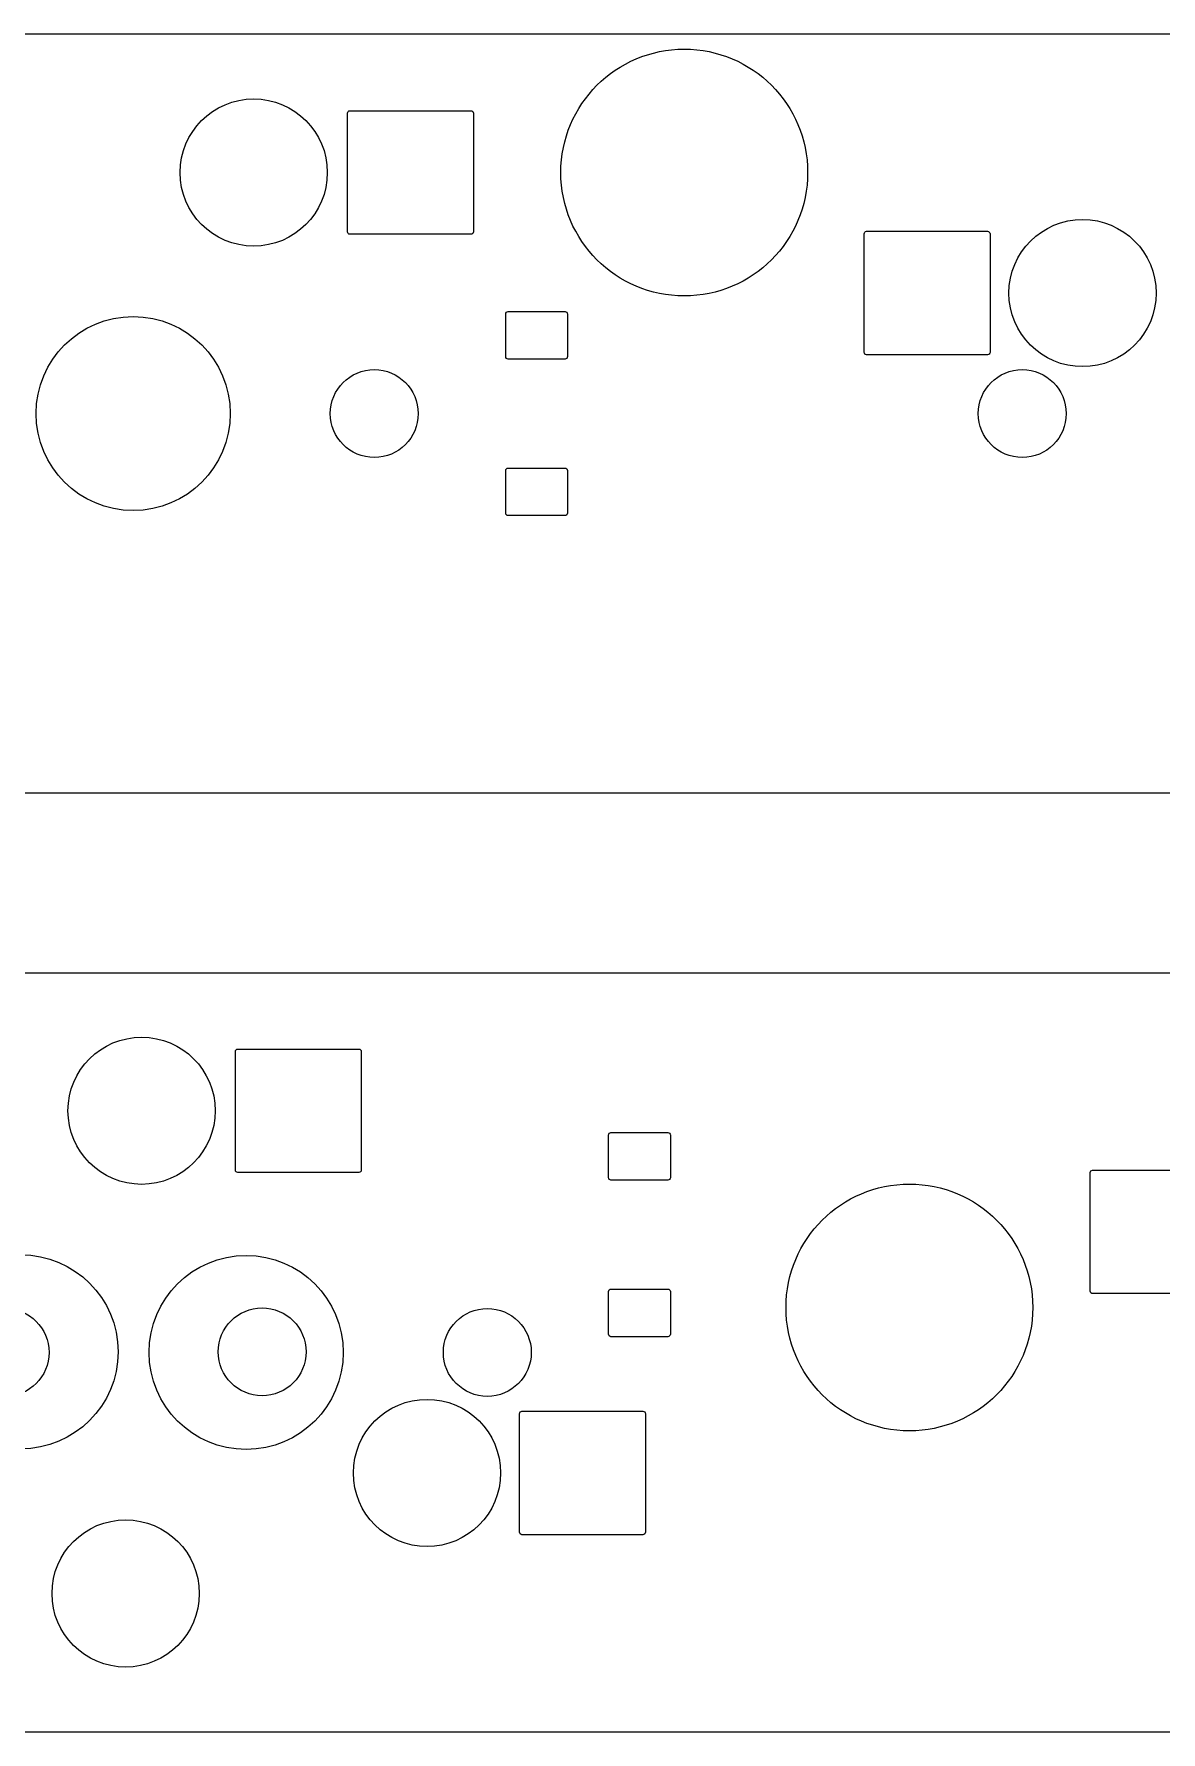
# Model space of a CAD drawing. Extents: x -27 to 356, y -111 to 35.
# Drawn here: x 2.67 to 26.42, y -68.2 to -32.41 of the extents above; entities that cross this region are included whole.
import ezdxf

# ---------------------------------------------------------------- set-up
doc = ezdxf.new("R2010")
doc.units = 0
doc.layers.add('BLACK', color=7, linetype='CONTINUOUS')

msp = doc.modelspace()

# ---------------------------------------------------------------- linework, layer by layer
at = {"layer": 'BLACK', "linetype": 'CONTINUOUS'}
for p, q in [((-21.025, -32.4133), (242.78, -32.4133)), ((-21.025, -32.4133), (242.78, -32.4133)), ((9.2785, -34.0833), (9.28238, -34.0638)), ((9.2785, -36.5833), (9.2785, -34.0833)), ((9.28238, -34.0638), (9.29344, -34.0472)), ((9.29344, -34.0472), (9.30998, -34.0362)), ((9.30998, -34.0362), (9.3295, -34.0323)), ((9.3295, -34.0323), (11.8795, -34.0323)), ((11.8795, -34.0323), (11.899, -34.0362)), ((11.899, -34.0362), (11.9156, -34.0472)), ((11.9156, -34.0472), (11.9266, -34.0638)), ((11.9266, -34.0638), (11.9305, -34.0833)), ((11.9305, -34.0833), (11.9305, -36.5833)), ((9.28238, -36.6028), (9.2785, -36.5833)), ((9.29344, -36.6194), (9.28238, -36.6028)), ((9.30998, -36.6304), (9.29344, -36.6194)), ((9.3295, -36.6343), (9.30998, -36.6304)), ((11.8795, -36.6343), (9.3295, -36.6343)), ((11.899, -36.6304), (11.8795, -36.6343)), ((11.9156, -36.6194), (11.899, -36.6304)), ((11.9266, -36.6028), (11.9156, -36.6194)), ((11.9305, -36.5833), (11.9266, -36.6028)), ((20.164, -36.6233), (20.1679, -36.6038)), ((20.164, -39.1233), (20.164, -36.6233)), ((20.1679, -36.6038), (20.1789, -36.5872)), ((20.1789, -36.5872), (20.1955, -36.5762)), ((20.1955, -36.5762), (20.215, -36.5723)), ((20.215, -36.5723), (22.765, -36.5723)), ((22.765, -36.5723), (22.7845, -36.5762)), ((22.7845, -36.5762), (22.8011, -36.5872)), ((22.8011, -36.5872), (22.8121, -36.6038)), ((22.8121, -36.6038), (22.816, -36.6233)), ((22.816, -36.6233), (22.816, -39.1233)), ((12.6154, -38.2938), (12.6264, -38.2772)), ((12.6264, -38.2772), (12.643, -38.2662)), ((12.643, -38.2662), (12.6625, -38.2623)), ((12.6625, -38.2623), (13.8625, -38.2623)), ((13.8625, -38.2623), (13.882, -38.2662)), ((13.882, -38.2662), (13.8986, -38.2772)), ((13.8986, -38.2772), (13.9096, -38.2938)), ((12.6115, -38.3133), (12.6154, -38.2938)), ((12.6115, -39.2133), (12.6115, -38.3133)), ((13.9096, -38.2938), (13.9135, -38.3133)), ((13.9135, -38.3133), (13.9135, -39.2133)), ((12.6154, -39.2328), (12.6115, -39.2133)), ((12.6264, -39.2494), (12.6154, -39.2328)), ((12.643, -39.2604), (12.6264, -39.2494)), ((12.6625, -39.2643), (12.643, -39.2604)), ((13.8625, -39.2643), (12.6625, -39.2643)), ((13.882, -39.2604), (13.8625, -39.2643)), ((13.8986, -39.2494), (13.882, -39.2604)), ((13.9096, -39.2328), (13.8986, -39.2494)), ((13.9135, -39.2133), (13.9096, -39.2328)), ((20.1679, -39.1428), (20.164, -39.1233)), ((20.1789, -39.1594), (20.1679, -39.1428)), ((20.1955, -39.1704), (20.1789, -39.1594)), ((20.215, -39.1743), (20.1955, -39.1704)), ((22.765, -39.1743), (20.215, -39.1743)), ((22.7845, -39.1704), (22.765, -39.1743)), ((22.8011, -39.1594), (22.7845, -39.1704)), ((22.8121, -39.1428), (22.8011, -39.1594)), ((22.816, -39.1233), (22.8121, -39.1428)), ((12.6115, -41.6133), (12.6154, -41.5938)), ((12.6115, -42.5133), (12.6115, -41.6133)), ((12.6154, -41.5938), (12.6264, -41.5772)), ((12.6264, -41.5772), (12.643, -41.5662)), ((12.643, -41.5662), (12.6625, -41.5623)), ((12.6625, -41.5623), (13.8625, -41.5623)), ((13.8625, -41.5623), (13.882, -41.5662)), ((13.882, -41.5662), (13.8986, -41.5772)), ((13.8986, -41.5772), (13.9096, -41.5938)), ((13.9096, -41.5938), (13.9135, -41.6133)), ((13.9135, -41.6133), (13.9135, -42.5133)), ((12.6154, -42.5328), (12.6115, -42.5133)), ((12.6264, -42.5494), (12.6154, -42.5328)), ((12.643, -42.5604), (12.6264, -42.5494)), ((12.6625, -42.5643), (12.643, -42.5604)), ((13.8625, -42.5643), (12.6625, -42.5643)), ((13.882, -42.5604), (13.8625, -42.5643)), ((13.8986, -42.5494), (13.882, -42.5604)), ((13.9096, -42.5328), (13.8986, -42.5494)), ((13.9135, -42.5133), (13.9096, -42.5328)), ((349.875, -48.4133), (-21.025, -48.4133)), ((349.875, -48.4133), (-21.025, -48.4133)), ((-21.025, -52.1983), (238.81, -52.1983)), ((-21.025, -52.1983), (238.81, -52.1983)), ((6.916, -53.8558), (6.91988, -53.8363)), ((6.916, -56.3558), (6.916, -53.8558)), ((6.91988, -53.8363), (6.93094, -53.8197)), ((6.93094, -53.8197), (6.94748, -53.8087)), ((6.94748, -53.8087), (6.967, -53.8048)), ((6.967, -53.8048), (9.517, -53.8048)), ((9.517, -53.8048), (9.53652, -53.8087)), ((9.53652, -53.8087), (9.55306, -53.8197)), ((9.55306, -53.8197), (9.56412, -53.8363)), ((9.56412, -53.8363), (9.568, -53.8558)), ((9.568, -53.8558), (9.568, -56.3558)), ((14.779, -55.6158), (14.7829, -55.5963)), ((14.779, -56.5158), (14.779, -55.6158)), ((14.7829, -55.5963), (14.7939, -55.5797)), ((14.7939, -55.5797), (14.8105, -55.5687)), ((14.8105, -55.5687), (14.83, -55.5648)), ((14.83, -55.5648), (16.03, -55.5648)), ((16.03, -55.5648), (16.0495, -55.5687)), ((16.0495, -55.5687), (16.0661, -55.5797)), ((16.0661, -55.5797), (16.0771, -55.5963)), ((16.0771, -55.5963), (16.081, -55.6158)), ((16.081, -55.6158), (16.081, -56.5158)), ((6.91988, -56.3753), (6.916, -56.3558)), ((6.93094, -56.3919), (6.91988, -56.3753)), ((6.94748, -56.4029), (6.93094, -56.3919)), ((6.967, -56.4068), (6.94748, -56.4029)), ((9.517, -56.4068), (6.967, -56.4068)), ((9.53652, -56.4029), (9.517, -56.4068)), ((9.55306, -56.3919), (9.53652, -56.4029)), ((9.56412, -56.3753), (9.55306, -56.3919)), ((9.568, -56.3558), (9.56412, -56.3753)), ((14.7829, -56.5353), (14.779, -56.5158)), ((14.7939, -56.5519), (14.7829, -56.5353)), ((16.0771, -56.5353), (16.0661, -56.5519)), ((16.081, -56.5158), (16.0771, -56.5353)), ((24.9265, -56.4083), (24.9304, -56.3888)), ((24.9265, -58.9083), (24.9265, -56.4083)), ((24.9304, -56.3888), (24.9414, -56.3722)), ((24.9414, -56.3722), (24.958, -56.3612)), ((24.958, -56.3612), (24.9775, -56.3573)), ((24.9775, -56.3573), (27.5275, -56.3573)), ((14.8105, -56.5629), (14.7939, -56.5519)), ((14.83, -56.5668), (14.8105, -56.5629)), ((16.03, -56.5668), (14.83, -56.5668)), ((16.0495, -56.5629), (16.03, -56.5668)), ((16.0661, -56.5519), (16.0495, -56.5629)), ((14.779, -58.9158), (14.7829, -58.8963)), ((14.779, -59.8158), (14.779, -58.9158)), ((14.7829, -58.8963), (14.7939, -58.8797)), ((14.7939, -58.8797), (14.8105, -58.8687)), ((14.8105, -58.8687), (14.83, -58.8648)), ((14.83, -58.8648), (16.03, -58.8648)), ((16.03, -58.8648), (16.0495, -58.8687)), ((16.0495, -58.8687), (16.0661, -58.8797)), ((16.0661, -58.8797), (16.0771, -58.8963)), ((16.0771, -58.8963), (16.081, -58.9158)), ((16.081, -58.9158), (16.081, -59.8158)), ((24.9304, -58.9278), (24.9265, -58.9083)), ((24.9414, -58.9444), (24.9304, -58.9278)), ((24.958, -58.9554), (24.9414, -58.9444)), ((24.9775, -58.9593), (24.958, -58.9554)), ((27.5275, -58.9593), (24.9775, -58.9593)), ((14.7829, -59.8353), (14.779, -59.8158)), ((14.7939, -59.8519), (14.7829, -59.8353)), ((14.8105, -59.8629), (14.7939, -59.8519)), ((14.83, -59.8668), (14.8105, -59.8629)), ((16.03, -59.8668), (14.83, -59.8668)), ((16.0495, -59.8629), (16.03, -59.8668)), ((16.0661, -59.8519), (16.0495, -59.8629)), ((16.0771, -59.8353), (16.0661, -59.8519)), ((16.081, -59.8158), (16.0771, -59.8353)), ((12.9027, -61.4883), (12.9066, -61.4688)), ((12.9027, -63.9883), (12.9027, -61.4883)), ((12.9066, -61.4688), (12.9177, -61.4522)), ((12.9177, -61.4522), (12.9342, -61.4412)), ((12.9342, -61.4412), (12.9537, -61.4373)), ((12.9537, -61.4373), (15.5038, -61.4373)), ((15.5038, -61.4373), (15.5233, -61.4412)), ((15.5233, -61.4412), (15.5398, -61.4522)), ((15.5398, -61.4522), (15.5509, -61.4688)), ((15.5509, -61.4688), (15.5547, -61.4883)), ((15.5547, -61.4883), (15.5547, -63.9883)), ((12.9066, -64.0078), (12.9027, -63.9883)), ((12.9177, -64.0244), (12.9066, -64.0078)), ((12.9342, -64.0354), (12.9177, -64.0244)), ((12.9537, -64.0393), (12.9342, -64.0354)), ((15.5038, -64.0393), (12.9537, -64.0393)), ((15.5233, -64.0354), (15.5038, -64.0393)), ((15.5398, -64.0244), (15.5233, -64.0354)), ((15.5509, -64.0078), (15.5398, -64.0244)), ((15.5547, -63.9883), (15.5509, -64.0078)), ((236.647, -68.1983), (-21.025, -68.1983)), ((236.647, -68.1983), (-21.025, -68.1983))]:
    msp.add_line(p, q, dxfattribs=at)
at = {"layer": 'BLACK'}
for centre, radius in [((16.3731, -35.3333), 2.6), ((7.3025, -35.3333), 1.551), ((24.765, -37.8733), 1.551), ((4.7625, -40.4133), 2.0449), ((9.8425, -40.4133), 0.926), ((23.495, -40.4133), 0.926), ((4.94, -55.1058), 1.551), ((21.1172, -59.251), 2.6), ((2.4, -60.1858), 2.0449), ((7.14375, -60.1983), 2.0449), ((2.06375, -60.1983), 0.926), ((7.48, -60.1858), 0.926), ((12.2237, -60.1983), 0.926), ((10.9537, -62.7383), 1.551), ((4.60375, -65.2783), 1.551)]:
    msp.add_circle(centre, radius, dxfattribs=at)

doc.saveas('drawing.dxf')
